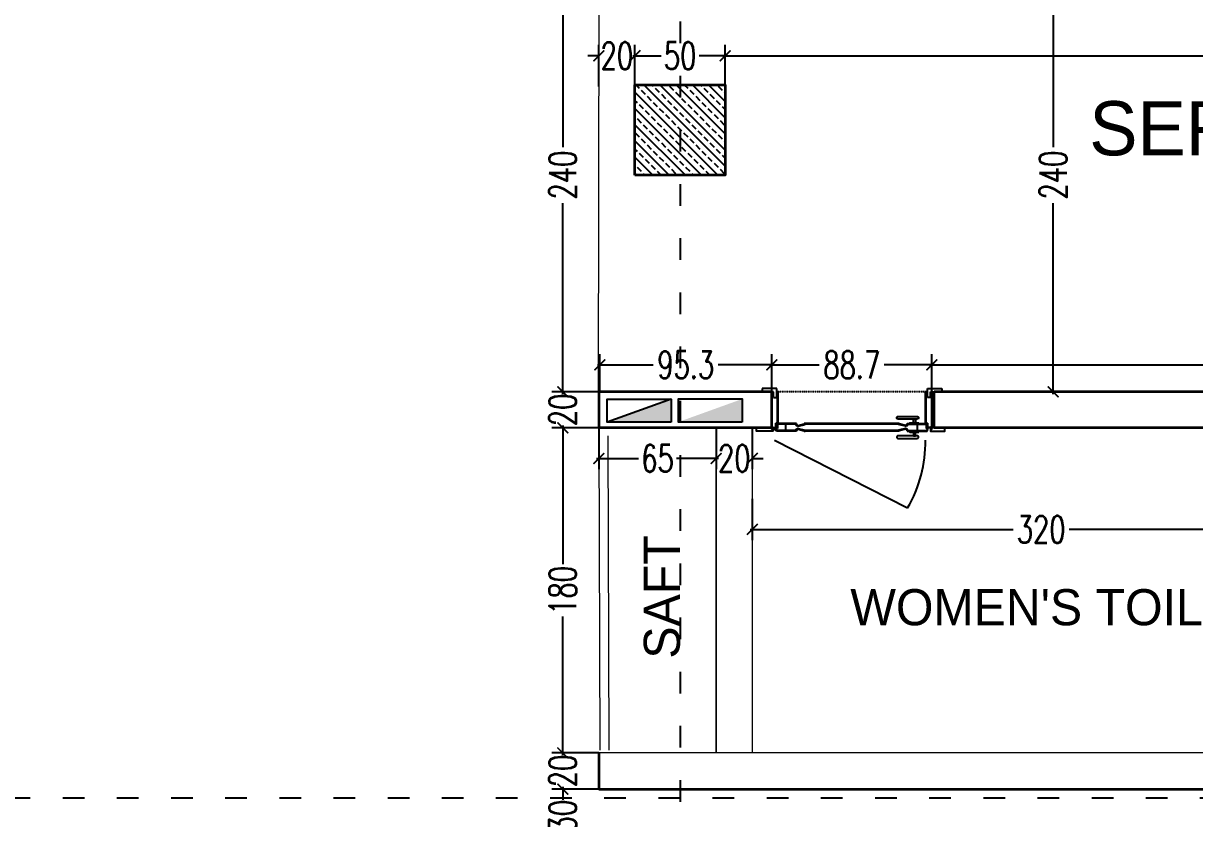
# Model space of a CAD drawing. Header units: centimetres. Extents: x -3207095 to 15275363, y -32656 to 4798027.
# Drawn here: x 686596 to 687245, y 4470601 to 4471041 of the extents above; entities that cross this region are included whole.
import ezdxf

# ---------------------------------------------------------------- set-up
doc = ezdxf.new("R2010")
doc.units = ezdxf.units.CM
for name, pattern in [('ACAD_ISO03W100', [30, 12, -18]), ('DUZ', [500, 500]), ('HIDDEN', [0.375, 0.25, -0.125])]:
    doc.linetypes.add(name, pattern=pattern)
doc.layers.get('0').update_dxf_attribs({"color": 1, "linetype": 'DUZ'})
for name, color, linetype in [('a-door', 2, 'Continuous'), ('DIM', 1, 'DUZ'), ('GOLGE', 8, 'HIDDEN'), ('KOLTAR_F', 145, 'Continuous'), ('LOGO', 7, 'Continuous'), ('Power_Legend$0$SMC-EL-DB', 170, 'Continuous')]:
    doc.layers.add(name, color=color, linetype=linetype)
for name, color, linetype, lineweight in [('DUVAR', 7, 'Continuous', 35), ('iç duvar', 7, 'Continuous', 50), ('KOLON_F', 3, 'Continuous', 35)]:
    doc.layers.add(name, color=color, linetype=linetype, lineweight=lineweight)
doc.styles.add('DIM', font='ROMANSTW.SHX', dxfattribs={"width": 0.7})
doc.dimstyles.new('1_100', dxfattribs={"dimtxt": 15, "dimasz": 6, "dimexe": 6, "dimexo": 0, "dimgap": 2, "dimtad": 0, "dimdec": 1, "dimzin": 11, "dimdsep": 46, "dimtxsty": 'DIM', "dimblk": 'ARCHTICK', "dimcen": 3, "dimdle": 1.25, "dimclrt": 2, "dimadec": 0, "dimazin": 0, "dimtfac": 1.25, "dimtdec": 1, "dimtix": 1, "dimtofl": 0, "dimtmove": 1, "dimatfit": 3, "dimldrblk": 'ARCHTICK', "dimfxl": 20, "dimfxlon": 1, "dimtolj": 1, "dimtzin": 0, "dimarcsym": 0})

# ---------------------------------------------------------------- blocks, each defined once
blk = doc.blocks.new('_ArchTick')
at = {"color": 0, "linetype": 'ByBlock', "const_width": 0.15}
blk.add_lwpolyline([(-0.5, -0.5), (0.5, 0.5)], dxfattribs=at)
blk = doc.blocks.new('*D911')
at = {"layer": 'Defpoints', "color": 0, "linetype": 'Continuous', "lineweight": 5, "transparency": 16777216}
for p in [(686935.2, 4471023.07), (686935.2, 4471006.97), (686915.13, 4471006.03)]:
    blk.add_point(p, dxfattribs=at)
at = {"layer": 'DIM', "color": 0, "linetype": 'Continuous', "lineweight": -2, "transparency": 16777216}
for p, q in [((686915.13, 4471006.03), (686915.13, 4471029.07)), ((686935.2, 4471006.97), (686935.2, 4471029.07)), ((686915.13, 4471023.07), (686909.13, 4471023.07)), ((686935.2, 4471023.07), (686941.2, 4471023.07))]:
    blk.add_line(p, q, dxfattribs=at)
at = {"layer": 'DIM', "color": 0, "linetype": 'Continuous', "lineweight": -2, "transparency": 16777216, "xscale": 6, "yscale": 6, "zscale": 6}
blk.add_blockref('_ArchTick', (686915.13, 4471023.07), dxfattribs=at)
at = {"layer": 'DIM', "color": 0, "linetype": 'Continuous', "lineweight": -2, "transparency": 16777216, "xscale": 6, "yscale": 6, "zscale": 6, "rotation": 180}
blk.add_blockref('_ArchTick', (686935.2, 4471023.07), dxfattribs=at)
at = {"layer": 'DIM', "color": 2, "linetype": 'Continuous', "lineweight": 5, "transparency": 16777216, "insert": (686925.16, 4471023.07), "char_height": 15, "attachment_point": 5, "style": 'DIM'}
blk.add_mtext('\\A1;20', dxfattribs=at)
blk = doc.blocks.new('*D919')
at = {"layer": 'Defpoints', "color": 0, "linetype": 'Continuous', "lineweight": 5, "transparency": 16777216}
for p in [(686985.2, 4471023.07), (686935.2, 4471006.97), (686985.2, 4471006.97)]:
    blk.add_point(p, dxfattribs=at)
at = {"layer": 'DIM', "color": 0, "linetype": 'Continuous', "lineweight": -2, "transparency": 16777216}
for p, q in [((686935.2, 4471006.97), (686935.2, 4471029.07)), ((686985.2, 4471006.97), (686985.2, 4471029.07)), ((686933.95, 4471023.07), (686949.7, 4471023.07)), ((686986.45, 4471023.07), (686970.7, 4471023.07))]:
    blk.add_line(p, q, dxfattribs=at)
at = {"layer": 'DIM', "color": 0, "linetype": 'Continuous', "lineweight": -2, "transparency": 16777216, "xscale": 6, "yscale": 6, "zscale": 6, "rotation": 180}
blk.add_blockref('_ArchTick', (686935.2, 4471023.07), dxfattribs=at)
at = {"layer": 'DIM', "color": 0, "linetype": 'Continuous', "lineweight": -2, "transparency": 16777216, "xscale": 6, "yscale": 6, "zscale": 6}
blk.add_blockref('_ArchTick', (686985.2, 4471023.07), dxfattribs=at)
at = {"layer": 'DIM', "color": 2, "linetype": 'Continuous', "lineweight": 5, "transparency": 16777216, "insert": (686960.2, 4471023.07), "char_height": 15, "attachment_point": 5, "style": 'DIM'}
blk.add_mtext('\\A1;50', dxfattribs=at)
blk = doc.blocks.new('*D920')
at = {"layer": 'Defpoints', "color": 0, "linetype": 'Continuous', "lineweight": 5, "transparency": 16777216}
for p in [(687675.2, 4471023.07), (686985.2, 4471006.97), (687675.2, 4471006.97)]:
    blk.add_point(p, dxfattribs=at)
at = {"layer": 'DIM', "color": 0, "linetype": 'Continuous', "lineweight": -2, "transparency": 16777216}
for p, q in [((686985.2, 4471006.97), (686985.2, 4471029.07)), ((687675.2, 4471006.97), (687675.2, 4471029.07)), ((686983.95, 4471023.07), (687314.7, 4471023.07)), ((687676.45, 4471023.07), (687345.7, 4471023.07))]:
    blk.add_line(p, q, dxfattribs=at)
at = {"layer": 'DIM', "color": 0, "linetype": 'Continuous', "lineweight": -2, "transparency": 16777216, "xscale": 6, "yscale": 6, "zscale": 6, "rotation": 180}
blk.add_blockref('_ArchTick', (686985.2, 4471023.07), dxfattribs=at)
at = {"layer": 'DIM', "color": 0, "linetype": 'Continuous', "lineweight": -2, "transparency": 16777216, "xscale": 6, "yscale": 6, "zscale": 6}
blk.add_blockref('_ArchTick', (687675.2, 4471023.07), dxfattribs=at)
at = {"layer": 'DIM', "color": 2, "linetype": 'Continuous', "lineweight": 5, "transparency": 16777216, "insert": (687330.2, 4471023.07), "char_height": 15, "attachment_point": 5, "style": 'DIM'}
blk.add_mtext('\\A1;690', dxfattribs=at)
blk = doc.blocks.new('*D925')
at = {"layer": 'Defpoints', "color": 0, "linetype": 'Continuous', "lineweight": 5, "transparency": 16777216}
for p in [(687155.2, 4471076.97), (687155.2, 4470836.97), (687166.85, 4470836.97)]:
    blk.add_point(p, dxfattribs=at)
at = {"layer": 'DIM', "color": 0, "linetype": 'Continuous', "lineweight": -2, "transparency": 16777216}
for p, q in [((687155.2, 4471076.97), (687172.85, 4471076.97)), ((687166.85, 4471078.22), (687166.85, 4470972.47)), ((687166.85, 4470835.72), (687166.85, 4470941.47)), ((687155.2, 4470836.97), (687172.85, 4470836.97))]:
    blk.add_line(p, q, dxfattribs=at)
at = {"layer": 'DIM', "color": 0, "linetype": 'Continuous', "lineweight": -2, "transparency": 16777216, "xscale": 6, "yscale": 6, "zscale": 6}
for p, rotation in [((687166.85, 4471076.97), 90), ((687166.85, 4470836.97), 270)]:
    blk.add_blockref('_ArchTick', p, dxfattribs=dict(at, rotation=rotation))
at = {"layer": 'DIM', "color": 2, "linetype": 'Continuous', "lineweight": 5, "transparency": 16777216, "insert": (687166.85, 4470956.97), "char_height": 15, "attachment_point": 5, "rotation": 90, "style": 'DIM'}
blk.add_mtext('\\A1;240', dxfattribs=at)
blk = doc.blocks.new('*D933')
at = {"layer": 'Defpoints', "color": 0, "linetype": 'Continuous', "lineweight": 5, "transparency": 16777216}
for p in [(686915.2, 4470816.97), (686980.2, 4470816.97), (686980.2, 4470800.09)]:
    blk.add_point(p, dxfattribs=at)
at = {"layer": 'DIM', "color": 0, "linetype": 'Continuous', "lineweight": -2, "transparency": 16777216}
for p, q in [((686915.2, 4470816.97), (686915.2, 4470794.09)), ((686980.2, 4470816.97), (686980.2, 4470794.09)), ((686913.95, 4470800.09), (686937.2, 4470800.09)), ((686981.45, 4470800.09), (686958.2, 4470800.09))]:
    blk.add_line(p, q, dxfattribs=at)
at = {"layer": 'DIM', "color": 0, "linetype": 'Continuous', "lineweight": -2, "transparency": 16777216, "xscale": 6, "yscale": 6, "zscale": 6, "rotation": 180}
blk.add_blockref('_ArchTick', (686915.2, 4470800.09), dxfattribs=at)
at = {"layer": 'DIM', "color": 0, "linetype": 'Continuous', "lineweight": -2, "transparency": 16777216, "xscale": 6, "yscale": 6, "zscale": 6}
blk.add_blockref('_ArchTick', (686980.2, 4470800.09), dxfattribs=at)
at = {"layer": 'DIM', "color": 2, "linetype": 'Continuous', "lineweight": 5, "transparency": 16777216, "insert": (686947.7, 4470800.09), "char_height": 15, "attachment_point": 5, "style": 'DIM'}
blk.add_mtext('\\A1;65', dxfattribs=at)
blk = doc.blocks.new('*D934')
at = {"layer": 'Defpoints', "color": 0, "linetype": 'Continuous', "lineweight": 5, "transparency": 16777216}
for p in [(686980.2, 4470816.97), (687000.2, 4470816.97), (687000.2, 4470800.09)]:
    blk.add_point(p, dxfattribs=at)
at = {"layer": 'DIM', "color": 0, "linetype": 'Continuous', "lineweight": -2, "transparency": 16777216}
for p, q in [((686980.2, 4470816.97), (686980.2, 4470794.09)), ((687000.2, 4470816.97), (687000.2, 4470794.09)), ((686980.2, 4470800.09), (686974.2, 4470800.09)), ((687000.2, 4470800.09), (687006.2, 4470800.09))]:
    blk.add_line(p, q, dxfattribs=at)
at = {"layer": 'DIM', "color": 0, "linetype": 'Continuous', "lineweight": -2, "transparency": 16777216, "xscale": 6, "yscale": 6, "zscale": 6}
blk.add_blockref('_ArchTick', (686980.2, 4470800.09), dxfattribs=at)
at = {"layer": 'DIM', "color": 0, "linetype": 'Continuous', "lineweight": -2, "transparency": 16777216, "xscale": 6, "yscale": 6, "zscale": 6, "rotation": 180}
blk.add_blockref('_ArchTick', (687000.2, 4470800.09), dxfattribs=at)
at = {"layer": 'DIM', "color": 2, "linetype": 'Continuous', "lineweight": 5, "transparency": 16777216, "insert": (686990.2, 4470800.09), "char_height": 15, "attachment_point": 5, "style": 'DIM'}
blk.add_mtext('\\A1;20', dxfattribs=at)
blk = doc.blocks.new('*D935')
at = {"layer": 'Defpoints', "color": 0, "linetype": 'Continuous', "lineweight": 5, "transparency": 16777216}
for p in [(687000.2, 4470777.63), (687320.2, 4470777.63), (687320.2, 4470760.76)]:
    blk.add_point(p, dxfattribs=at)
at = {"layer": 'DIM', "color": 0, "linetype": 'Continuous', "lineweight": -2, "transparency": 16777216}
for p, q in [((687000.2, 4470777.63), (687000.2, 4470754.76)), ((687320.2, 4470777.63), (687320.2, 4470754.76)), ((686998.95, 4470760.76), (687144.7, 4470760.76)), ((687321.45, 4470760.76), (687175.7, 4470760.76))]:
    blk.add_line(p, q, dxfattribs=at)
at = {"layer": 'DIM', "color": 0, "linetype": 'Continuous', "lineweight": -2, "transparency": 16777216, "xscale": 6, "yscale": 6, "zscale": 6, "rotation": 180}
blk.add_blockref('_ArchTick', (687000.2, 4470760.76), dxfattribs=at)
at = {"layer": 'DIM', "color": 0, "linetype": 'Continuous', "lineweight": -2, "transparency": 16777216, "xscale": 6, "yscale": 6, "zscale": 6}
blk.add_blockref('_ArchTick', (687320.2, 4470760.76), dxfattribs=at)
at = {"layer": 'DIM', "color": 2, "linetype": 'Continuous', "lineweight": 5, "transparency": 16777216, "insert": (687160.2, 4470760.76), "char_height": 15, "attachment_point": 5, "style": 'DIM'}
blk.add_mtext('\\A1;320', dxfattribs=at)
blk = doc.blocks.new('*D940')
at = {"layer": 'Defpoints', "color": 0, "linetype": 'Continuous', "lineweight": 5, "transparency": 16777216}
for p in [(687099.63, 4470851.9), (687099.63, 4470836.97), (687560.77, 4470836.97)]:
    blk.add_point(p, dxfattribs=at)
at = {"layer": 'DIM', "color": 0, "linetype": 'Continuous', "lineweight": -2, "transparency": 16777216}
for p, q in [((687099.63, 4470836.97), (687099.63, 4470857.9)), ((687560.77, 4470836.97), (687560.77, 4470857.9)), ((687098.38, 4470851.9), (687310.45, 4470851.9)), ((687562.02, 4470851.9), (687349.95, 4470851.9))]:
    blk.add_line(p, q, dxfattribs=at)
at = {"layer": 'DIM', "color": 0, "linetype": 'Continuous', "lineweight": -2, "transparency": 16777216, "xscale": 6, "yscale": 6, "zscale": 6, "rotation": 180}
blk.add_blockref('_ArchTick', (687099.63, 4470851.9), dxfattribs=at)
at = {"layer": 'DIM', "color": 0, "linetype": 'Continuous', "lineweight": -2, "transparency": 16777216, "xscale": 6, "yscale": 6, "zscale": 6}
blk.add_blockref('_ArchTick', (687560.77, 4470851.9), dxfattribs=at)
at = {"layer": 'DIM', "color": 2, "linetype": 'Continuous', "lineweight": 5, "transparency": 16777216, "insert": (687330.2, 4470851.9), "char_height": 15, "attachment_point": 5, "style": 'DIM'}
blk.add_mtext('\\A1;461.1', dxfattribs=at)
blk = doc.blocks.new('*D941')
at = {"layer": 'Defpoints', "color": 0, "linetype": 'Continuous', "lineweight": 5, "transparency": 16777216}
for p in [(686915.68, 4470851.9), (686915.68, 4470836.97), (687010.98, 4470836.97)]:
    blk.add_point(p, dxfattribs=at)
at = {"layer": 'DIM', "color": 0, "linetype": 'Continuous', "lineweight": -2, "transparency": 16777216}
for p, q in [((686915.68, 4470836.97), (686915.68, 4470857.9)), ((687010.98, 4470836.97), (687010.98, 4470857.9)), ((686914.43, 4470851.9), (686945.33, 4470851.9)), ((687012.23, 4470851.9), (686981.33, 4470851.9))]:
    blk.add_line(p, q, dxfattribs=at)
at = {"layer": 'DIM', "color": 0, "linetype": 'Continuous', "lineweight": -2, "transparency": 16777216, "xscale": 6, "yscale": 6, "zscale": 6, "rotation": 180}
blk.add_blockref('_ArchTick', (686915.68, 4470851.9), dxfattribs=at)
at = {"layer": 'DIM', "color": 0, "linetype": 'Continuous', "lineweight": -2, "transparency": 16777216, "xscale": 6, "yscale": 6, "zscale": 6}
blk.add_blockref('_ArchTick', (687010.98, 4470851.9), dxfattribs=at)
at = {"layer": 'DIM', "color": 2, "linetype": 'Continuous', "lineweight": 5, "transparency": 16777216, "insert": (686963.33, 4470851.9), "char_height": 15, "attachment_point": 5, "style": 'DIM'}
blk.add_mtext('\\A1;95.3', dxfattribs=at)
blk = doc.blocks.new('*D942')
at = {"layer": 'Defpoints', "color": 0, "linetype": 'Continuous', "lineweight": 5, "transparency": 16777216}
for p in [(687099.63, 4470851.9), (687010.98, 4470836.97), (687099.63, 4470836.97)]:
    blk.add_point(p, dxfattribs=at)
at = {"layer": 'DIM', "color": 0, "linetype": 'Continuous', "lineweight": -2, "transparency": 16777216}
for p, q in [((687010.98, 4470836.97), (687010.98, 4470857.9)), ((687099.63, 4470836.97), (687099.63, 4470857.9)), ((687009.73, 4470851.9), (687037.31, 4470851.9)), ((687100.88, 4470851.9), (687073.31, 4470851.9))]:
    blk.add_line(p, q, dxfattribs=at)
at = {"layer": 'DIM', "color": 0, "linetype": 'Continuous', "lineweight": -2, "transparency": 16777216, "xscale": 6, "yscale": 6, "zscale": 6, "rotation": 180}
blk.add_blockref('_ArchTick', (687010.98, 4470851.9), dxfattribs=at)
at = {"layer": 'DIM', "color": 0, "linetype": 'Continuous', "lineweight": -2, "transparency": 16777216, "xscale": 6, "yscale": 6, "zscale": 6}
blk.add_blockref('_ArchTick', (687099.63, 4470851.9), dxfattribs=at)
at = {"layer": 'DIM', "color": 2, "linetype": 'Continuous', "lineweight": 5, "transparency": 16777216, "insert": (687055.31, 4470851.9), "char_height": 15, "attachment_point": 5, "style": 'DIM'}
blk.add_mtext('\\A1;88.7', dxfattribs=at)
blk = doc.blocks.new('*D946')
at = {"layer": 'Defpoints', "color": 0, "linetype": 'Continuous', "lineweight": 5, "transparency": 16777216}
for p in [(686916.28, 4471076.97), (686895.2, 4470836.97), (686915.81, 4470836.97)]:
    blk.add_point(p, dxfattribs=at)
at = {"layer": 'DIM', "color": 0, "linetype": 'Continuous', "lineweight": -2, "transparency": 16777216}
for p, q in [((686915.2, 4471076.97), (686889.2, 4471076.97)), ((686895.2, 4471078.22), (686895.2, 4470972.47)), ((686895.2, 4470835.72), (686895.2, 4470941.47)), ((686915.2, 4470836.97), (686889.2, 4470836.97))]:
    blk.add_line(p, q, dxfattribs=at)
at = {"layer": 'DIM', "color": 0, "linetype": 'Continuous', "lineweight": -2, "transparency": 16777216, "xscale": 6, "yscale": 6, "zscale": 6}
for p, rotation in [((686895.2, 4471076.97), 90), ((686895.2, 4470836.97), 270)]:
    blk.add_blockref('_ArchTick', p, dxfattribs=dict(at, rotation=rotation))
at = {"layer": 'DIM', "color": 2, "linetype": 'Continuous', "lineweight": 5, "transparency": 16777216, "insert": (686895.2, 4470956.97), "char_height": 15, "attachment_point": 5, "rotation": 90, "style": 'DIM'}
blk.add_mtext('\\A1;240', dxfattribs=at)
blk = doc.blocks.new('*D947')
at = {"layer": 'Defpoints', "color": 0, "linetype": 'Continuous', "lineweight": 5, "transparency": 16777216}
for p in [(686916.28, 4470836.97), (686895.2, 4470816.97), (686916.28, 4470816.97)]:
    blk.add_point(p, dxfattribs=at)
at = {"layer": 'DIM', "color": 0, "linetype": 'Continuous', "lineweight": -2, "transparency": 16777216}
for p, q in [((686895.2, 4470836.97), (686895.2, 4470842.97)), ((686915.2, 4470836.97), (686889.2, 4470836.97)), ((686915.2, 4470816.97), (686889.2, 4470816.97)), ((686895.2, 4470816.97), (686895.2, 4470810.97))]:
    blk.add_line(p, q, dxfattribs=at)
at = {"layer": 'DIM', "color": 0, "linetype": 'Continuous', "lineweight": -2, "transparency": 16777216, "xscale": 6, "yscale": 6, "zscale": 6}
for p, rotation in [((686895.2, 4470836.97), 270), ((686895.2, 4470816.97), 90)]:
    blk.add_blockref('_ArchTick', p, dxfattribs=dict(at, rotation=rotation))
at = {"layer": 'DIM', "color": 2, "linetype": 'Continuous', "lineweight": 5, "transparency": 16777216, "insert": (686895.2, 4470826.97), "char_height": 15, "attachment_point": 5, "rotation": 90, "style": 'DIM'}
blk.add_mtext('\\A1;20', dxfattribs=at)
blk = doc.blocks.new('*D948')
at = {"layer": 'Defpoints', "color": 0, "linetype": 'Continuous', "lineweight": 5, "transparency": 16777216}
for p in [(686916.28, 4470816.97), (686895.2, 4470636.97), (686916.28, 4470636.97)]:
    blk.add_point(p, dxfattribs=at)
at = {"layer": 'DIM', "color": 0, "linetype": 'Continuous', "lineweight": -2, "transparency": 16777216}
for p, q in [((686915.2, 4470816.97), (686889.2, 4470816.97)), ((686895.2, 4470818.22), (686895.2, 4470741.47)), ((686895.2, 4470635.72), (686895.2, 4470712.47)), ((686915.2, 4470636.97), (686889.2, 4470636.97))]:
    blk.add_line(p, q, dxfattribs=at)
at = {"layer": 'DIM', "color": 0, "linetype": 'Continuous', "lineweight": -2, "transparency": 16777216, "xscale": 6, "yscale": 6, "zscale": 6}
for p, rotation in [((686895.2, 4470816.97), 90), ((686895.2, 4470636.97), 270)]:
    blk.add_blockref('_ArchTick', p, dxfattribs=dict(at, rotation=rotation))
at = {"layer": 'DIM', "color": 2, "linetype": 'Continuous', "lineweight": 5, "transparency": 16777216, "insert": (686895.2, 4470726.97), "char_height": 15, "attachment_point": 5, "rotation": 90, "style": 'DIM'}
blk.add_mtext('\\A1;180', dxfattribs=at)
blk = doc.blocks.new('*D949')
at = {"layer": 'Defpoints', "color": 0, "linetype": 'Continuous', "lineweight": 5, "transparency": 16777216}
for p in [(686916.28, 4470636.97), (686895.2, 4470616.97), (686916.28, 4470616.97)]:
    blk.add_point(p, dxfattribs=at)
at = {"layer": 'DIM', "color": 0, "linetype": 'Continuous', "lineweight": -2, "transparency": 16777216}
for p, q in [((686895.2, 4470636.97), (686895.2, 4470642.97)), ((686915.2, 4470636.97), (686889.2, 4470636.97)), ((686915.2, 4470616.97), (686889.2, 4470616.97)), ((686895.2, 4470616.97), (686895.2, 4470610.97))]:
    blk.add_line(p, q, dxfattribs=at)
at = {"layer": 'DIM', "color": 0, "linetype": 'Continuous', "lineweight": -2, "transparency": 16777216, "xscale": 6, "yscale": 6, "zscale": 6}
for p, rotation in [((686895.2, 4470636.97), 270), ((686895.2, 4470616.97), 90)]:
    blk.add_blockref('_ArchTick', p, dxfattribs=dict(at, rotation=rotation))
at = {"layer": 'DIM', "color": 2, "linetype": 'Continuous', "lineweight": 5, "transparency": 16777216, "insert": (686895.2, 4470626.97), "char_height": 15, "attachment_point": 5, "rotation": 90, "style": 'DIM'}
blk.add_mtext('\\A1;20', dxfattribs=at)
blk = doc.blocks.new('*D950')
at = {"layer": 'Defpoints', "color": 0, "linetype": 'Continuous', "lineweight": 5, "transparency": 16777216}
for p in [(686916.28, 4470616.97), (686895.2, 4470586.97), (686916.28, 4470586.97)]:
    blk.add_point(p, dxfattribs=at)
at = {"layer": 'DIM', "color": 0, "linetype": 'Continuous', "lineweight": -2, "transparency": 16777216}
for p, q in [((686895.2, 4470618.22), (686895.2, 4470612.47)), ((686915.2, 4470616.97), (686889.2, 4470616.97)), ((686915.2, 4470586.97), (686889.2, 4470586.97)), ((686895.2, 4470585.72), (686895.2, 4470591.47))]:
    blk.add_line(p, q, dxfattribs=at)
at = {"layer": 'DIM', "color": 0, "linetype": 'Continuous', "lineweight": -2, "transparency": 16777216, "xscale": 6, "yscale": 6, "zscale": 6}
for p, rotation in [((686895.2, 4470616.97), 90), ((686895.2, 4470586.97), 270)]:
    blk.add_blockref('_ArchTick', p, dxfattribs=dict(at, rotation=rotation))
at = {"layer": 'DIM', "color": 2, "linetype": 'Continuous', "lineweight": 5, "transparency": 16777216, "insert": (686895.2, 4470601.97), "char_height": 15, "attachment_point": 5, "rotation": 90, "style": 'DIM'}
blk.add_mtext('\\A1;30', dxfattribs=at)

msp = doc.modelspace()

# ---------------------------------------------------------------- hatches: boundary and pattern name
at = {"layer": 'KOLTAR_F'}
h = msp.add_hatch(dxfattribs=at)
h.set_pattern_fill('ANSI33', color=256, angle=90, style=0)
h.set_pattern_definition([(135, (5191347.668, 3810373.487), (-4.4901280605, -4.4901280605), []), (135, (5191347.668, 3810377.977), (-4.4901280605, -4.4901280605), [3.175, -1.5875])])
h.paths.add_polyline_path([(686935.2, 4470956.97), (686935.2, 4471006.97), (686985.2, 4471006.97), (686985.2, 4470956.97)])
at = {"layer": 'Power_Legend$0$SMC-EL-DB'}
for points in [[(686955.18, 4470820.12), (686955.18, 4470832.87), (686919.78, 4470820.12)], [(686994.63, 4470820.24), (686994.63, 4470832.99), (686959.23, 4470820.24)]]:
    msp.add_hatch(color=256, dxfattribs=at).paths.add_polyline_path(points)

# ---------------------------------------------------------------- linework, layer by layer
at = {"color": 232, "linetype": 'ACAD_ISO03W100'}
for p, q in [((686960.2, 4472511.97), (686960.2, 4469381.97)), ((689300.2, 4470611.97), (685360.2, 4470611.97))]:
    msp.add_line(p, q, dxfattribs=at)
at = {"color": 7}
for p, q in [((687010.98, 4470816.97), (687010.98, 4470836.97)), ((687100.98, 4470816.97), (687100.98, 4470836.97))]:
    msp.add_line(p, q, dxfattribs=at)
at = {"color": 30}
msp.add_line((687010.98, 4470836.97), (687010.98, 4470816.97), dxfattribs=at)
at = {"layer": 'a-door'}
for p, q in [((687005.73, 4470838.77), (687005.73, 4470836.97)), ((687013.73, 4470838.77), (687005.73, 4470838.77)), ((687013.73, 4470833.77), (687013.73, 4470838.77)), ((687097.18, 4470838.77), (687105.18, 4470838.77)), ((687097.18, 4470833.77), (687097.18, 4470838.77)), ((687097.18, 4470833.77), (687097.18, 4470838.77)), ((687105.18, 4470838.77), (687105.18, 4470836.97)), ((687105.18, 4470838.77), (687105.18, 4470836.97)), ((687011.93, 4470836.97), (687005.73, 4470836.97)), ((687010.63, 4470836.97), (687011.93, 4470836.97)), ((687010.98, 4470816.97), (687010.98, 4470836.97)), ((687011.93, 4470833.77), (687011.93, 4470836.97)), ((687011.93, 4470833.77), (687013.73, 4470833.77)), ((687013.73, 4470836.97), (687015.03, 4470836.97)), ((687014.18, 4470836.65), (687013.73, 4470836.65)), ((687014.18, 4470819.67), (687014.18, 4470836.65)), ((687014.48, 4470819.37), (687014.48, 4470836.97)), ((687097.18, 4470836.97), (687095.88, 4470836.97)), ((687096.13, 4470819.37), (687096.13, 4470836.97)), ((687096.43, 4470836.65), (687097.18, 4470836.65)), ((687096.43, 4470819.67), (687096.43, 4470836.65)), ((687098.98, 4470833.77), (687097.18, 4470833.77)), ((687098.98, 4470833.77), (687097.18, 4470833.77)), ((687098.98, 4470836.97), (687105.18, 4470836.97)), ((687100.28, 4470836.97), (687098.98, 4470836.97)), ((687098.98, 4470833.77), (687098.98, 4470836.97)), ((687098.98, 4470833.77), (687098.98, 4470836.97)), ((687100.28, 4470836.97), (687098.98, 4470836.97)), ((687099.63, 4470816.97), (687099.63, 4470836.97)), ((687013.18, 4470817.28), (687013.18, 4470819.67)), ((687014.18, 4470819.67), (687013.18, 4470819.67)), ((687013.48, 4470816.97), (687013.48, 4470819.37)), ((687014.48, 4470819.37), (687013.48, 4470819.37)), ((687024.61, 4470819.37), (687013.78, 4470819.37)), ((687013.78, 4470819.37), (687013.78, 4470816.97)), ((687024.21, 4470819.07), (687014.08, 4470819.07)), ((687014.08, 4470819.07), (687014.08, 4470816.67)), ((687018.83, 4470815.47), (687018.83, 4470819.07)), ((687024.61, 4470819.07), (687024.61, 4470819.37)), ((687025.51, 4470817.87), (687029.41, 4470818.87)), ((687025.59, 4470818.27), (687029.01, 4470819.14)), ((687081.2, 4470819.37), (687029.01, 4470819.37)), ((687029.01, 4470819.37), (687029.41, 4470819.37)), ((687029.01, 4470819.37), (687029.01, 4470819.14)), ((687029.01, 4470819.37), (687029.01, 4470819.14)), ((687081.2, 4470818.97), (687029.41, 4470818.97)), ((687029.41, 4470818.97), (687029.41, 4470818.87)), ((687081.6, 4470819.37), (687081.2, 4470819.37)), ((687081.2, 4470818.97), (687081.2, 4470818.87)), ((687085.1, 4470817.87), (687081.2, 4470818.87)), ((687081.6, 4470819.37), (687081.6, 4470819.14)), ((687081.6, 4470819.37), (687081.6, 4470819.14)), ((687085.02, 4470818.27), (687081.6, 4470819.14)), ((687086, 4470819.37), (687096.83, 4470819.37)), ((687086, 4470819.07), (687086, 4470819.37)), ((687086.4, 4470819.07), (687096.53, 4470819.07)), ((687091.78, 4470815.47), (687091.78, 4470819.07)), ((687096.13, 4470819.37), (687097.13, 4470819.37)), ((687096.43, 4470819.67), (687097.43, 4470819.67)), ((687096.53, 4470819.07), (687096.53, 4470816.67)), ((687096.83, 4470819.37), (687096.83, 4470816.97)), ((687097.13, 4470816.97), (687097.13, 4470819.37)), ((687097.43, 4470817.28), (687097.43, 4470819.67)), ((687010.48, 4470816.97), (687010.98, 4470816.97)), ((687011.28, 4470817.28), (687013.18, 4470817.28)), ((687011.28, 4470816.97), (687013.48, 4470816.97)), ((687013.08, 4470816.97), (687013.78, 4470816.97)), ((687013.52, 4470815.17), (687013.08, 4470816.97)), ((687013.15, 4470816.67), (687014.08, 4470816.67)), ((687024.21, 4470815.47), (687013.45, 4470815.47)), ((687024.61, 4470815.17), (687013.52, 4470815.17)), ((687024.61, 4470815.47), (687024.61, 4470815.17)), ((687025.21, 4470818.47), (687025.44, 4470818.47)), ((687025.21, 4470817.87), (687025.21, 4470818.07)), ((687025.51, 4470817.87), (687025.21, 4470817.87)), ((687025.21, 4470816.67), (687025.21, 4470816.47)), ((687025.51, 4470816.67), (687025.21, 4470816.67)), ((687025.21, 4470816.07), (687025.44, 4470816.07)), ((687025.44, 4470818.27), (687025.44, 4470818.47)), ((687025.44, 4470818.27), (687025.59, 4470818.27)), ((687025.44, 4470816.27), (687025.59, 4470816.27)), ((687025.44, 4470816.27), (687025.44, 4470816.07)), ((687025.51, 4470816.67), (687029.41, 4470815.67)), ((687025.59, 4470816.27), (687029.01, 4470815.39)), ((687029.01, 4470815.17), (687029.01, 4470815.39)), ((687029.01, 4470815.17), (687029.01, 4470815.39)), ((687081.2, 4470815.17), (687029.01, 4470815.17)), ((687029.01, 4470815.17), (687029.41, 4470815.17)), ((687029.41, 4470815.57), (687029.41, 4470815.67)), ((687081.2, 4470815.57), (687029.41, 4470815.57)), ((687085.1, 4470816.67), (687081.2, 4470815.67)), ((687081.2, 4470815.57), (687081.2, 4470815.67)), ((687081.6, 4470815.17), (687081.2, 4470815.17)), ((687085.02, 4470816.27), (687081.6, 4470815.39)), ((687081.6, 4470815.17), (687081.6, 4470815.39)), ((687081.6, 4470815.17), (687081.6, 4470815.39)), ((687085.17, 4470818.27), (687085.02, 4470818.27)), ((687085.17, 4470816.27), (687085.02, 4470816.27)), ((687085.1, 4470817.87), (687085.4, 4470817.87)), ((687085.1, 4470816.67), (687085.4, 4470816.67)), ((687085.4, 4470818.47), (687085.17, 4470818.47)), ((687085.17, 4470818.27), (687085.17, 4470818.47)), ((687085.17, 4470816.27), (687085.17, 4470816.07)), ((687085.4, 4470816.07), (687085.17, 4470816.07)), ((687085.4, 4470817.87), (687085.4, 4470818.07)), ((687085.4, 4470816.67), (687085.4, 4470816.47)), ((687086, 4470815.47), (687086, 4470815.17)), ((687086, 4470815.17), (687097.09, 4470815.17)), ((687086.4, 4470815.47), (687097.16, 4470815.47)), ((687097.46, 4470816.67), (687096.53, 4470816.67)), ((687097.53, 4470816.97), (687096.83, 4470816.97)), ((687097.09, 4470815.17), (687097.53, 4470816.97)), ((687099.33, 4470816.97), (687097.13, 4470816.97)), ((687099.33, 4470817.28), (687097.43, 4470817.28))]:
    msp.add_line(p, q, dxfattribs=at)
for points in [[(687092.23, 4470822.67), (687092.23, 4470822.57, -0.414214), (687091.53, 4470821.87), (687080.93, 4470821.87, -0.414214), (687080.23, 4470822.57), (687080.23, 4470822.67, -0.414214), (687080.93, 4470823.37), (687091.53, 4470823.37, -0.414214)], [(687092.23, 4470811.87), (687092.23, 4470811.97, 0.414214), (687091.53, 4470812.67), (687080.93, 4470812.67, 0.414214), (687080.23, 4470811.97), (687080.23, 4470811.87, 0.414214), (687080.93, 4470811.17), (687091.53, 4470811.17, 0.414214)]]:
    msp.add_lwpolyline(points, format="xyb", close=True, dxfattribs=at)
for points in [[(687092.53, 4470819.87), (687092.53, 4470819.37), (687087.53, 4470819.37), (687087.53, 4470819.87)], [(687090.53, 4470821.87), (687090.53, 4470819.87), (687089.53, 4470819.87), (687089.53, 4470821.87)], [(687010.98, 4470817.72), (687011.28, 4470817.72), (687011.28, 4470816.22), (687010.98, 4470816.22)], [(687092.53, 4470814.67), (687092.53, 4470815.17), (687087.53, 4470815.17), (687087.53, 4470814.67)], [(687090.53, 4470812.67), (687090.53, 4470814.67), (687089.53, 4470814.67), (687089.53, 4470812.67)], [(687099.63, 4470817.72), (687099.33, 4470817.72), (687099.33, 4470816.22), (687099.63, 4470816.22)], [(687099.63, 4470817.72), (687099.33, 4470817.72), (687099.33, 4470816.22), (687099.63, 4470816.22)]]:
    msp.add_lwpolyline(points, close=True, dxfattribs=at)
for points in [[(687011.03, 4470816.97), (687011.53, 4470816.97), (687011.53, 4470815.17), (687002.53, 4470815.17), (687002.53, 4470816.97), (687010.73, 4470816.97)], [(687099.33, 4470816.97), (687098.83, 4470816.97), (687098.83, 4470815.17), (687106.83, 4470815.17), (687106.83, 4470816.97), (687099.63, 4470816.97)]]:
    msp.add_lwpolyline(points, dxfattribs=at)
msp.add_circle((687012.63, 4470816.47), 0.5, dxfattribs=at)
for centre, radius, start, end in [((687025.21, 4470819.07), 1, 180, 270), ((687025.21, 4470819.07), 0.6, 180, 270), ((687085.4, 4470819.07), 1, 270, 0), ((687085.4, 4470819.07), 0.6, 270, 0), ((687025.21, 4470815.47), 1, 90, 180), ((687025.21, 4470815.47), 0.6, 90, 180), ((687085.4, 4470815.47), 1, 0, 90), ((687085.4, 4470815.47), 0.6, 0, 90)]:
    msp.add_arc(centre, radius, start, end, dxfattribs=at)
at = {"layer": 'DUVAR'}
for p, q in [((686915.2, 4470836.97), (686915.2, 4470816.97)), ((687000.2, 4470836.97), (686915.2, 4470836.97)), ((687010.63, 4470836.97), (687000.2, 4470836.97)), ((687010.98, 4470816.97), (687010.98, 4470836.97)), ((687010.98, 4470816.97), (687010.98, 4470836.97)), ((687639.73, 4470836.97), (687100.98, 4470836.97)), ((687100.98, 4470816.97), (687100.98, 4470836.97)), ((687000.2, 4470816.97), (686915.2, 4470816.97)), ((687010.48, 4470816.97), (687000.2, 4470816.97)), ((687559.42, 4470816.97), (687100.98, 4470816.97)), ((686915.2, 4470636.97), (686915.2, 4470616.97)), ((686915.2, 4470616.97), (687745.2, 4470616.97))]:
    msp.add_line(p, q, dxfattribs=at)
at = {"layer": 'GOLGE', "ltscale": 0.5}
msp.add_line((687095.88, 4470836.97), (687013.73, 4470836.97), dxfattribs=at)
at = {"layer": 'iç duvar', "color": 251, "lineweight": 5}
for p, q in [((686915.2, 4471076.97), (686914.73, 4470836.97)), ((686915.2, 4470812.53), (686915.68, 4470638.52)), ((686920.2, 4470812.53), (686920.68, 4470638.52))]:
    msp.add_line(p, q, dxfattribs=at)
at = {"layer": 'iç duvar', "color": 7, "lineweight": 18}
msp.add_line((687320.2, 4470636.97), (686915.2, 4470636.97), dxfattribs=at)
for points in [[(687100.98, 4470836.97), (687559.42, 4470836.97), (687559.42, 4470816.97), (687100.98, 4470816.97)], [(686980.2, 4470816.97), (687000.2, 4470816.97), (687000.2, 4470636.97), (686980.2, 4470636.97)]]:
    msp.add_lwpolyline(points, close=True, dxfattribs=at)
for points in [[(686980.2, 4470816.97), (686980.2, 4470636.97)], [(687000.2, 4470816.97), (687000.2, 4470636.97)]]:
    msp.add_lwpolyline(points, dxfattribs=at)
at = {"layer": 'KOLON_F'}
msp.add_lwpolyline([(686935.2, 4470956.97), (686935.2, 4471006.97), (686985.2, 4471006.97), (686985.2, 4470956.97)], close=True, dxfattribs=at)
at = {"layer": 'LOGO'}
msp.add_line((687012.52, 4470810.17), (687086.23, 4470772.67), dxfattribs=at)
msp.add_arc((687023.7, 4470809.16), 72.39, 329.72839, 0.79634, dxfattribs=at)
at = {"layer": 'Power_Legend$0$SMC-EL-DB', "ltscale": 0.8}
msp.add_line((686955.18, 4470832.87), (686919.78, 4470820.12), dxfattribs=at)
for points in [[(686955.18, 4470820.12), (686919.78, 4470820.12), (686919.78, 4470832.87), (686955.18, 4470832.87)], [(686994.63, 4470820.24), (686959.23, 4470820.24), (686959.23, 4470832.99), (686994.63, 4470832.99)]]:
    msp.add_lwpolyline(points, close=True, dxfattribs=at)

# ---------------------------------------------------------------- texts
at = {"attachment_point": 1}
for s, width, insert, char_height in [('{\\fCentury Gothic|b0|i0|c162|p34;\\C7; SERVİCE AREA}', 333.7189, (687175.69, 4470997.92), 30), ("{\\fCentury Gothic|b0|i0|c162|p34;\\C7;WOMEN'S TOILET}", 238.5941, (687054.5, 4470727.67), 20)]:
    msp.add_mtext_dynamic_manual_height_columns(s, width=width, gutter_width=12.5, heights=[0], dxfattribs=dict(at, insert=insert, char_height=char_height))
at = {"insert": (686940.07, 4470689.19), "char_height": 20, "attachment_point": 1, "rotation": 90}
msp.add_mtext_dynamic_manual_height_columns('{\\fCentury Gothic|b0|i0|c162|p34;\\C7;SAFT}', width=80.9215, gutter_width=12.5, heights=[0], dxfattribs=at)

# ---------------------------------------------------------------- dimensions: what is measured, and where the dimension line sits
at = {"layer": 'DIM', "linetype": 'Continuous', "lineweight": 5}
for base, p1, p2, angle, picture, middle in [((686895.2, 4470836.97), (686916.28, 4471076.97), (686915.81, 4470836.97), 90, '*D946', (686895.2, 4470956.97)), ((687166.85, 4470836.97), (687155.2, 4471076.97), (687155.2, 4470836.97), 90, '*D925', (687166.85, 4470956.97)), ((686915.68, 4470851.9), (687010.98, 4470836.97), (686915.68, 4470836.97), 180, '*D941', (686963.33, 4470851.9)), ((687099.633, 4470851.8989), (687010.9788, 4470836.9658), (687099.633, 4470836.9658), 180, '*D942', (687055.3059, 4470851.8989)), ((686895.2, 4470816.97), (686916.28, 4470836.97), (686916.28, 4470816.97), 90, '*D947', (686895.2, 4470826.97)), ((686895.2, 4470636.97), (686916.28, 4470816.97), (686916.28, 4470636.97), 90, '*D948', (686895.2, 4470726.97)), ((686895.2, 4470616.97), (686916.28, 4470636.97), (686916.28, 4470616.97), 90, '*D949', (686895.2, 4470626.97)), ((686895.2, 4470586.97), (686916.28, 4470616.97), (686916.28, 4470586.97), 90, '*D950', (686895.2, 4470601.97))]:
    dim = msp.add_linear_dim(base=base, p1=p1, p2=p2, angle=angle, dimstyle='1_100', dxfattribs=at)
    dim.commit()
    dim.dimension.update_dxf_attribs({"geometry": picture, "text_midpoint": middle})
dim = msp.add_linear_dim(base=(686935.2, 4471023.07), p1=(686915.13, 4471006.03), p2=(686935.2, 4471006.97), dimstyle='1_100', override={"dimdec": 0}, dxfattribs=at)
dim.commit()
dim.dimension.update_dxf_attribs({"geometry": '*D911', "text_midpoint": (686925.16, 4471023.07)})
for base, p1, p2, picture, middle in [((686985.2, 4471023.07), (686935.2, 4471006.97), (686985.2, 4471006.97), '*D919', (686960.2, 4471023.07)), ((687675.2, 4471023.07), (686985.2, 4471006.97), (687675.2, 4471006.97), '*D920', (687330.2, 4471023.07)), ((687099.63, 4470851.9), (687560.77, 4470836.97), (687099.63, 4470836.97), '*D940', (687330.2, 4470851.9)), ((686980.2, 4470800.09), (686915.2, 4470816.97), (686980.2, 4470816.97), '*D933', (686947.7, 4470800.09)), ((687000.2, 4470800.09), (686980.2, 4470816.97), (687000.2, 4470816.97), '*D934', (686990.2, 4470800.09)), ((687320.2, 4470760.76), (687000.2, 4470777.63), (687320.2, 4470777.63), '*D935', (687160.2, 4470760.76))]:
    dim = msp.add_linear_dim(base=base, p1=p1, p2=p2, dimstyle='1_100', dxfattribs=at)
    dim.commit()
    dim.dimension.update_dxf_attribs({"geometry": picture, "text_midpoint": middle})

doc.saveas('drawing.dxf')
